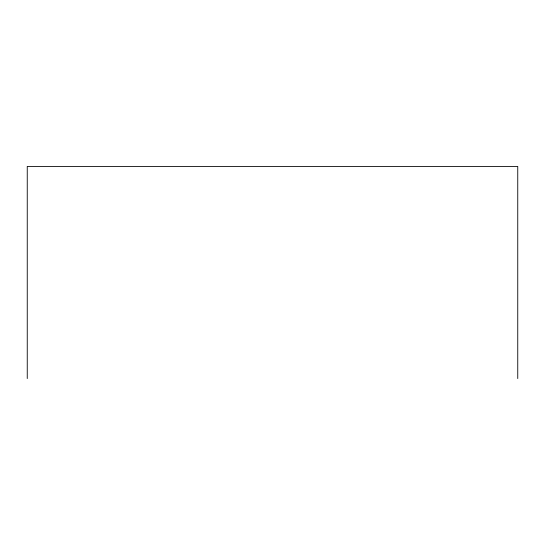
<?xml version="1.0" encoding="UTF-8"?>
<svg xmlns="http://www.w3.org/2000/svg" width="545" height="545" viewBox="0 0 545 545"><rect width="100%" height="100%" fill="white"/><g stroke="black" fill="none" stroke-linecap="round" stroke-linejoin="round"><path stroke-width="0.82" d="M517.75 378.564L517.75 166.436L27.25 166.436L27.25 378.564"/></g></svg>
